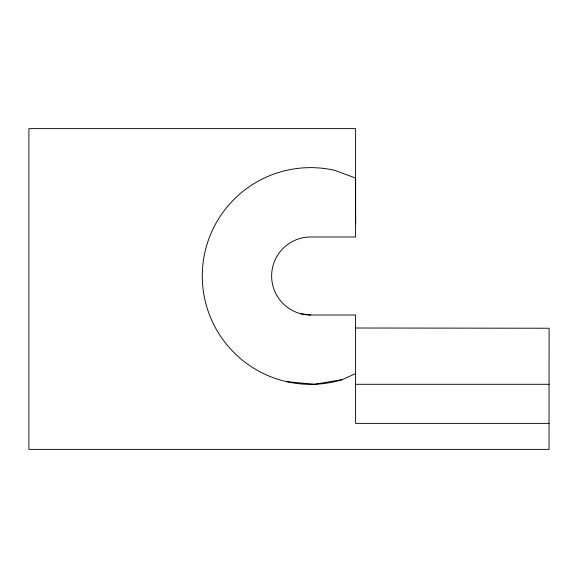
<?xml version="1.0" encoding="UTF-8"?>
<svg xmlns="http://www.w3.org/2000/svg" width="578" height="578" viewBox="0 0 578 578"><rect width="100%" height="100%" fill="white"/><g stroke="black" fill="none" stroke-linecap="round" stroke-linejoin="round"><path stroke-width="0.87" d="M549.035 423.371L355.586 423.371L355.586 315.01L310.639 315.01A39.008 39.008 0 0 1 271.631 275.995A39.008 39.008 0 0 1 310.639 236.987L355.586 236.987L355.586 128.627L28.9 128.627L28.9 449.373L549.035 449.373L549.1 328.232L355.651 328.008M286.392 381.61L314.548 384.291L342.443 379.587L355.586 373.576M355.586 384.291L549.035 384.291M300.546 313.681L310.639 315.01M355.651 223.982L355.586 178.089L334.893 170.387A108.361 108.361 0 0 0 202.351 279.904A108.361 108.361 0 0 0 342.443 379.587"/></g></svg>
